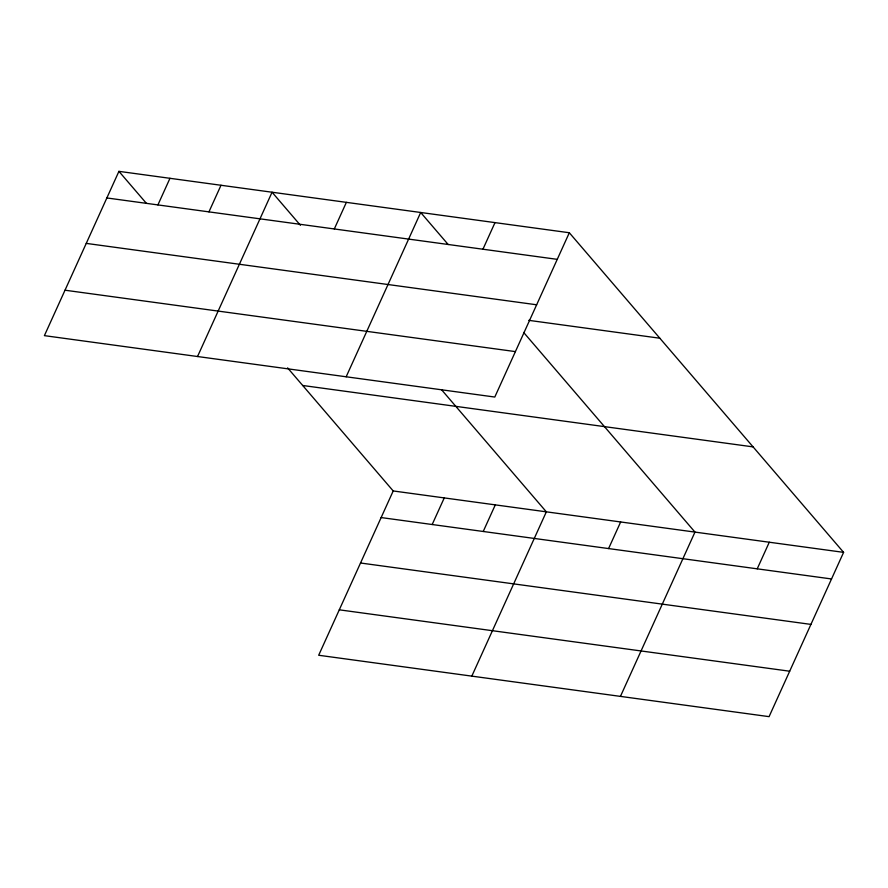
<?xml version="1.0" encoding="UTF-8"?>
<svg xmlns="http://www.w3.org/2000/svg" width="888" height="888" viewBox="0 0 888 888"><rect width="100%" height="100%" fill="white"/><g stroke="black" fill="none" stroke-linecap="round" stroke-linejoin="round"><path stroke-width="1.33" d="M118.925 171.351L44.4 335.642L494.794 397.047L569.319 232.745L118.925 171.351L146.442 203.396M157.909 204.906L169.974 178.299M208.946 211.866L221.012 185.259M197.536 356.521L272.061 192.219L300.455 225.308M334.31 228.96L346.376 202.353M346.165 376.778L420.69 212.487L448.196 244.533M482.939 249.217L495.005 222.611M287.601 367.887L393.206 490.953L318.681 655.255L769.075 716.649L843.6 552.358L569.319 232.745M432.179 524.519L444.255 497.913M483.227 531.479L495.293 504.872M471.817 676.134L546.342 511.832L441.614 389.799M608.591 548.573L620.657 521.966M620.446 696.392L694.971 532.09L523.643 332.445M757.22 568.831L769.286 542.224M106.86 197.957L557.253 259.352M86.247 243.39L536.641 304.784M528.771 320.346L659.828 338.217M65.013 290.209L515.406 351.604M302.697 385.481L753.091 446.886M393.206 490.953L843.6 552.358M381.141 517.56L831.534 578.965M360.528 563.003L810.922 624.397M339.294 609.823L789.687 671.217"/></g></svg>
